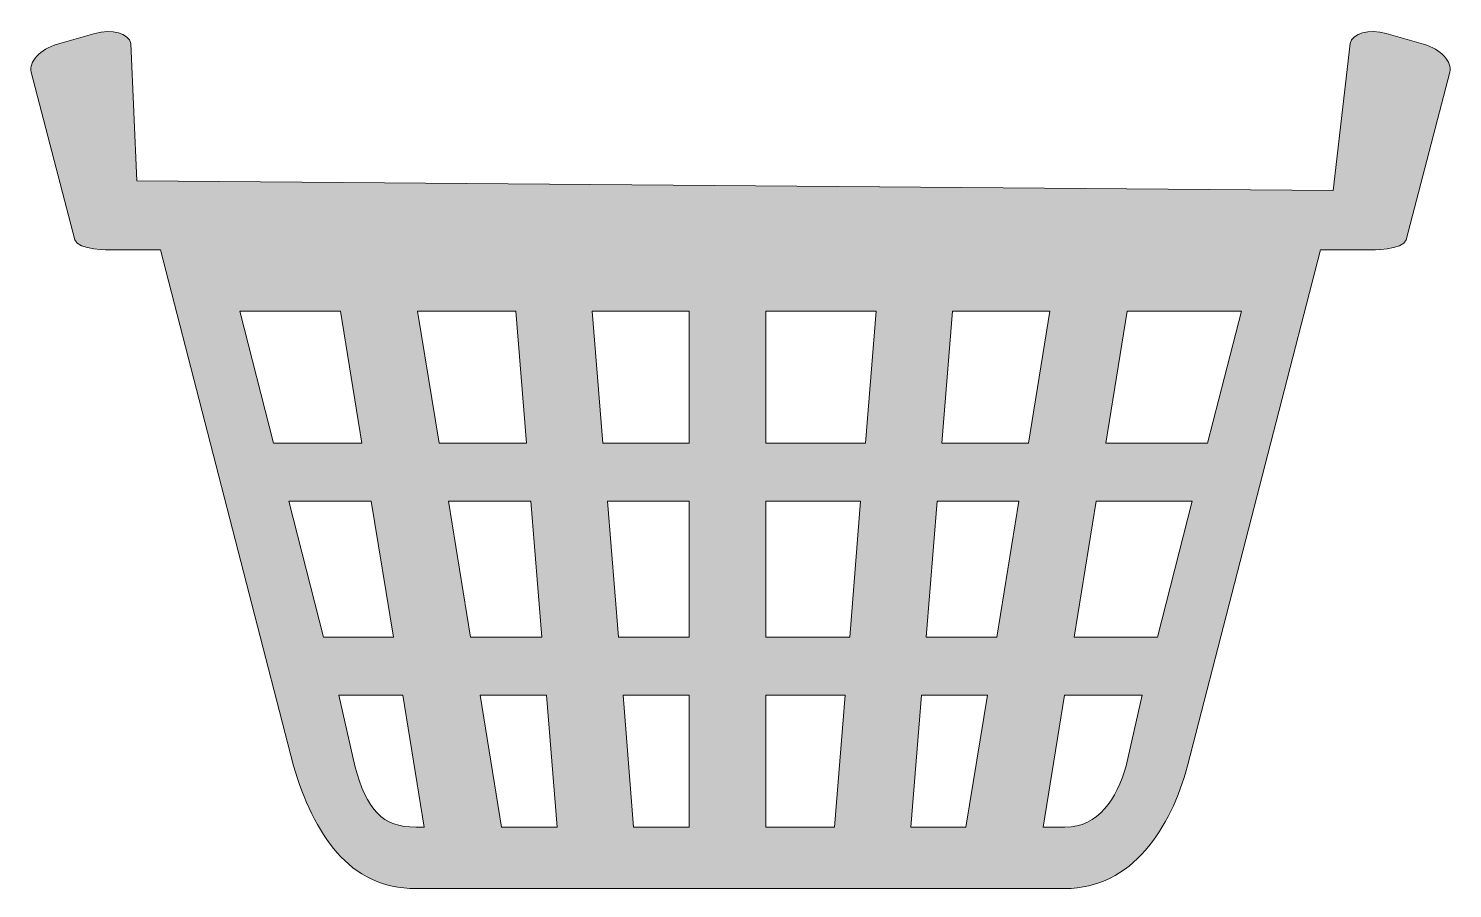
# Model space of a CAD drawing. Header units: inches. Extents: x 0 to 102, y 0 to 62.
import ezdxf

# ---------------------------------------------------------------- set-up
doc = ezdxf.new("R2010")
doc.units = ezdxf.units.IN
doc.header["$MEASUREMENT"] = 0
doc.layers.add('Layer 1', color=7, linetype='Continuous')

msp = doc.modelspace()

# ---------------------------------------------------------------- hatches: boundary and pattern name
at = {"layer": 'Layer 1', "true_color": 0x75d8cf}
h = msp.add_hatch(color=133, dxfattribs=at)
h.dxf.hatch_style = 2
edge = h.paths.add_edge_path()
edge.add_spline(control_points=[(99.7, 60.44), (99.7, 60.44), (97.01, 61.21), (97.01, 61.21), (95.78, 61.56), (94.62, 61.24), (94.43, 60.48), (94.43, 60.48), (93.22, 49.96), (93.22, 49.96), (93.22, 49.96), (7.59, 50.66), (7.59, 50.66), (7.59, 50.66), (7.17, 60.48), (7.17, 60.48), (6.98, 61.24), (5.82, 61.56), (4.59, 61.21), (4.59, 61.21), (1.9, 60.44), (1.9, 60.44), (0.67, 60.08), (-0.17, 59.18), (0.03, 58.43), (0.03, 58.43), (3.15, 46.44), (3.15, 46.44), (3.35, 45.68), (5.73, 45.71), (5.73, 45.71), (5.73, 45.71), (9.29, 45.71), (9.29, 45.71), (9.29, 45.71), (18.8, 8.78), (18.8, 8.78), (20.28, 3.9), (22.73, 0), (27.58, 0), (27.58, 0), (74.02, 0), (74.02, 0), (78.87, 0), (81.59, 4.34), (82.8, 8.78), (82.8, 8.78), (92.31, 45.71), (92.31, 45.71), (92.31, 45.71), (95.87, 45.71), (95.87, 45.71), (95.87, 45.71), (98.25, 45.68), (98.45, 46.44), (98.45, 46.44), (101.57, 58.43), (101.57, 58.43), (101.77, 59.18), (100.93, 60.08), (99.7, 60.44)], knot_values=[0, 0, 0, 0, 1, 1, 1, 2, 2, 2, 3, 3, 3, 4, 4, 4, 5, 5, 5, 6, 6, 6, 7, 7, 7, 8, 8, 8, 9, 9, 9, 10, 10, 10, 11, 11, 11, 12, 12, 12, 13, 13, 13, 14, 14, 14, 15, 15, 15, 16, 16, 16, 17, 17, 17, 18, 18, 18, 19, 19, 19, 20, 20, 20, 20], degree=3, periodic=1)
h.paths.add_polyline_path([(14.95, 41.32), (22.16, 41.32), (23.7, 31.88), (17.38, 31.88)])
h.paths.add_polyline_path([(18.46, 27.72), (24.37, 27.72), (25.95, 17.99), (20.96, 17.99)])
edge = h.paths.add_edge_path()
edge.add_spline(control_points=[(27.58, 4.39), (25.16, 4.39), (24.03, 5.64), (23.19, 8.78), (23.19, 8.78), (22.04, 13.83), (22.04, 13.83), (22.04, 13.83), (26.63, 13.83), (26.63, 13.83), (26.63, 13.83), (28.16, 4.39), (28.16, 4.39), (28.16, 4.39), (27.58, 4.39), (27.58, 4.39)], knot_values=[0, 0, 0, 0, 1, 1, 1, 2, 2, 2, 3, 3, 3, 4, 4, 4, 5, 5, 5, 5], degree=3, periodic=1)
h.paths.add_polyline_path([(27.69, 41.32), (34.71, 41.32), (35.47, 31.88), (29.22, 31.88)])
h.paths.add_polyline_path([(29.9, 27.72), (35.8, 27.72), (36.59, 17.99), (31.48, 17.99)])
h.paths.add_polyline_path([(33.69, 4.39), (32.16, 13.83), (36.92, 13.83), (37.68, 4.39)])
h.paths.add_polyline_path([(47.13, 4.39), (43.15, 4.39), (42.39, 13.83), (47.13, 13.83)])
h.paths.add_polyline_path([(47.13, 17.99), (42.06, 17.99), (41.28, 27.72), (47.13, 27.72)])
h.paths.add_polyline_path([(47.13, 31.88), (40.94, 31.88), (40.18, 41.32), (47.13, 41.32)])
h.paths.add_polyline_path([(57.53, 4.39), (52.62, 4.39), (52.62, 13.83), (58.29, 13.83)])
h.paths.add_polyline_path([(58.62, 17.99), (52.62, 17.99), (52.62, 27.72), (59.4, 27.72)])
h.paths.add_polyline_path([(59.74, 31.88), (52.62, 31.88), (52.62, 41.32), (60.5, 41.32)])
h.paths.add_polyline_path([(66.94, 4.39), (63, 4.39), (63.76, 13.83), (68.48, 13.83)])
h.paths.add_polyline_path([(69.15, 17.99), (64.09, 17.99), (64.88, 27.72), (70.73, 27.72)])
h.paths.add_polyline_path([(65.21, 31.88), (65.97, 41.32), (72.94, 41.32), (71.41, 31.88)])
edge = h.paths.add_edge_path()
edge.add_spline(control_points=[(78.41, 8.78), (77.71, 6.41), (76.44, 4.39), (74.02, 4.39), (74.02, 4.39), (72.47, 4.39), (72.47, 4.39), (72.47, 4.39), (74, 13.83), (74, 13.83), (74, 13.83), (79.56, 13.83), (79.56, 13.83), (79.56, 13.83), (78.41, 8.78), (78.41, 8.78)], knot_values=[0, 0, 0, 0, 1, 1, 1, 2, 2, 2, 3, 3, 3, 4, 4, 4, 5, 5, 5, 5], degree=3, periodic=1)
h.paths.add_polyline_path([(80.64, 17.99), (74.68, 17.99), (76.26, 27.72), (83.14, 27.72)])
h.paths.add_polyline_path([(84.22, 31.88), (76.94, 31.88), (78.47, 41.32), (86.65, 41.32)])

# ---------------------------------------------------------------- linework, layer by layer
at = {"layer": 'Layer 1', "lineweight": 0}
for points in [[(14.95, 41.32), (22.16, 41.32), (23.7, 31.88), (17.38, 31.88), (14.95, 41.32)], [(27.69, 41.32), (34.71, 41.32), (35.47, 31.88), (29.22, 31.88), (27.69, 41.32)], [(47.13, 31.88), (40.94, 31.88), (40.18, 41.32), (47.13, 41.32), (47.13, 31.88)], [(59.74, 31.88), (52.62, 31.88), (52.62, 41.32), (60.5, 41.32), (59.74, 31.88)], [(65.21, 31.88), (65.97, 41.32), (72.94, 41.32), (71.41, 31.88), (65.21, 31.88)], [(84.22, 31.88), (76.94, 31.88), (78.47, 41.32), (86.65, 41.32), (84.22, 31.88)], [(18.46, 27.72), (24.37, 27.72), (25.95, 17.99), (20.96, 17.99), (18.46, 27.72)], [(29.9, 27.72), (35.8, 27.72), (36.59, 17.99), (31.48, 17.99), (29.9, 27.72)], [(47.13, 17.99), (42.06, 17.99), (41.28, 27.72), (47.13, 27.72), (47.13, 17.99)], [(58.62, 17.99), (52.62, 17.99), (52.62, 27.72), (59.4, 27.72), (58.62, 17.99)], [(69.15, 17.99), (64.09, 17.99), (64.88, 27.72), (70.73, 27.72), (69.15, 17.99)], [(80.64, 17.99), (74.68, 17.99), (76.26, 27.72), (83.14, 27.72), (80.64, 17.99)], [(33.69, 4.39), (32.16, 13.83), (36.92, 13.83), (37.68, 4.39), (33.69, 4.39)], [(47.13, 4.39), (43.15, 4.39), (42.39, 13.83), (47.13, 13.83), (47.13, 4.39)], [(57.53, 4.39), (52.62, 4.39), (52.62, 13.83), (58.29, 13.83), (57.53, 4.39)], [(66.94, 4.39), (63, 4.39), (63.76, 13.83), (68.48, 13.83), (66.94, 4.39)]]:
    msp.add_lwpolyline(points, dxfattribs=at)
for points, knots in [([(99.7, 60.44), (99.7, 60.44), (97.01, 61.21), (97.01, 61.21), (95.78, 61.56), (94.62, 61.24), (94.43, 60.48), (94.43, 60.48), (93.22, 49.96), (93.22, 49.96), (93.22, 49.96), (7.59, 50.66), (7.59, 50.66), (7.59, 50.66), (7.17, 60.48), (7.17, 60.48), (6.98, 61.24), (5.82, 61.56), (4.59, 61.21), (4.59, 61.21), (1.9, 60.44), (1.9, 60.44), (0.67, 60.08), (-0.17, 59.18), (0.03, 58.43), (0.03, 58.43), (3.15, 46.44), (3.15, 46.44), (3.35, 45.68), (5.73, 45.71), (5.73, 45.71), (5.73, 45.71), (9.29, 45.71), (9.29, 45.71), (9.29, 45.71), (18.8, 8.78), (18.8, 8.78), (20.28, 3.9), (22.73, 0), (27.58, 0), (27.58, 0), (74.02, 0), (74.02, 0), (78.87, 0), (81.59, 4.34), (82.8, 8.78), (82.8, 8.78), (92.31, 45.71), (92.31, 45.71), (92.31, 45.71), (95.87, 45.71), (95.87, 45.71), (95.87, 45.71), (98.25, 45.68), (98.45, 46.44), (98.45, 46.44), (101.57, 58.43), (101.57, 58.43), (101.77, 59.18), (100.93, 60.08), (99.7, 60.44)], [0, 0, 0, 0, 1, 1, 1, 2, 2, 2, 3, 3, 3, 4, 4, 4, 5, 5, 5, 6, 6, 6, 7, 7, 7, 8, 8, 8, 9, 9, 9, 10, 10, 10, 11, 11, 11, 12, 12, 12, 13, 13, 13, 14, 14, 14, 15, 15, 15, 16, 16, 16, 17, 17, 17, 18, 18, 18, 19, 19, 19, 20, 20, 20, 20]), ([(27.58, 4.39), (25.16, 4.39), (24.03, 5.64), (23.19, 8.78), (23.19, 8.78), (22.04, 13.83), (22.04, 13.83), (22.04, 13.83), (26.63, 13.83), (26.63, 13.83), (26.63, 13.83), (28.16, 4.39), (28.16, 4.39), (28.16, 4.39), (27.58, 4.39), (27.58, 4.39)], [0, 0, 0, 0, 1, 1, 1, 2, 2, 2, 3, 3, 3, 4, 4, 4, 5, 5, 5, 5]), ([(78.41, 8.78), (77.71, 6.41), (76.44, 4.39), (74.02, 4.39), (74.02, 4.39), (72.47, 4.39), (72.47, 4.39), (72.47, 4.39), (74, 13.83), (74, 13.83), (74, 13.83), (79.56, 13.83), (79.56, 13.83), (79.56, 13.83), (78.41, 8.78), (78.41, 8.78)], [0, 0, 0, 0, 1, 1, 1, 2, 2, 2, 3, 3, 3, 4, 4, 4, 5, 5, 5, 5])]:
    msp.add_open_spline(points, degree=3, knots=knots, dxfattribs=at)

doc.saveas('drawing.dxf')
